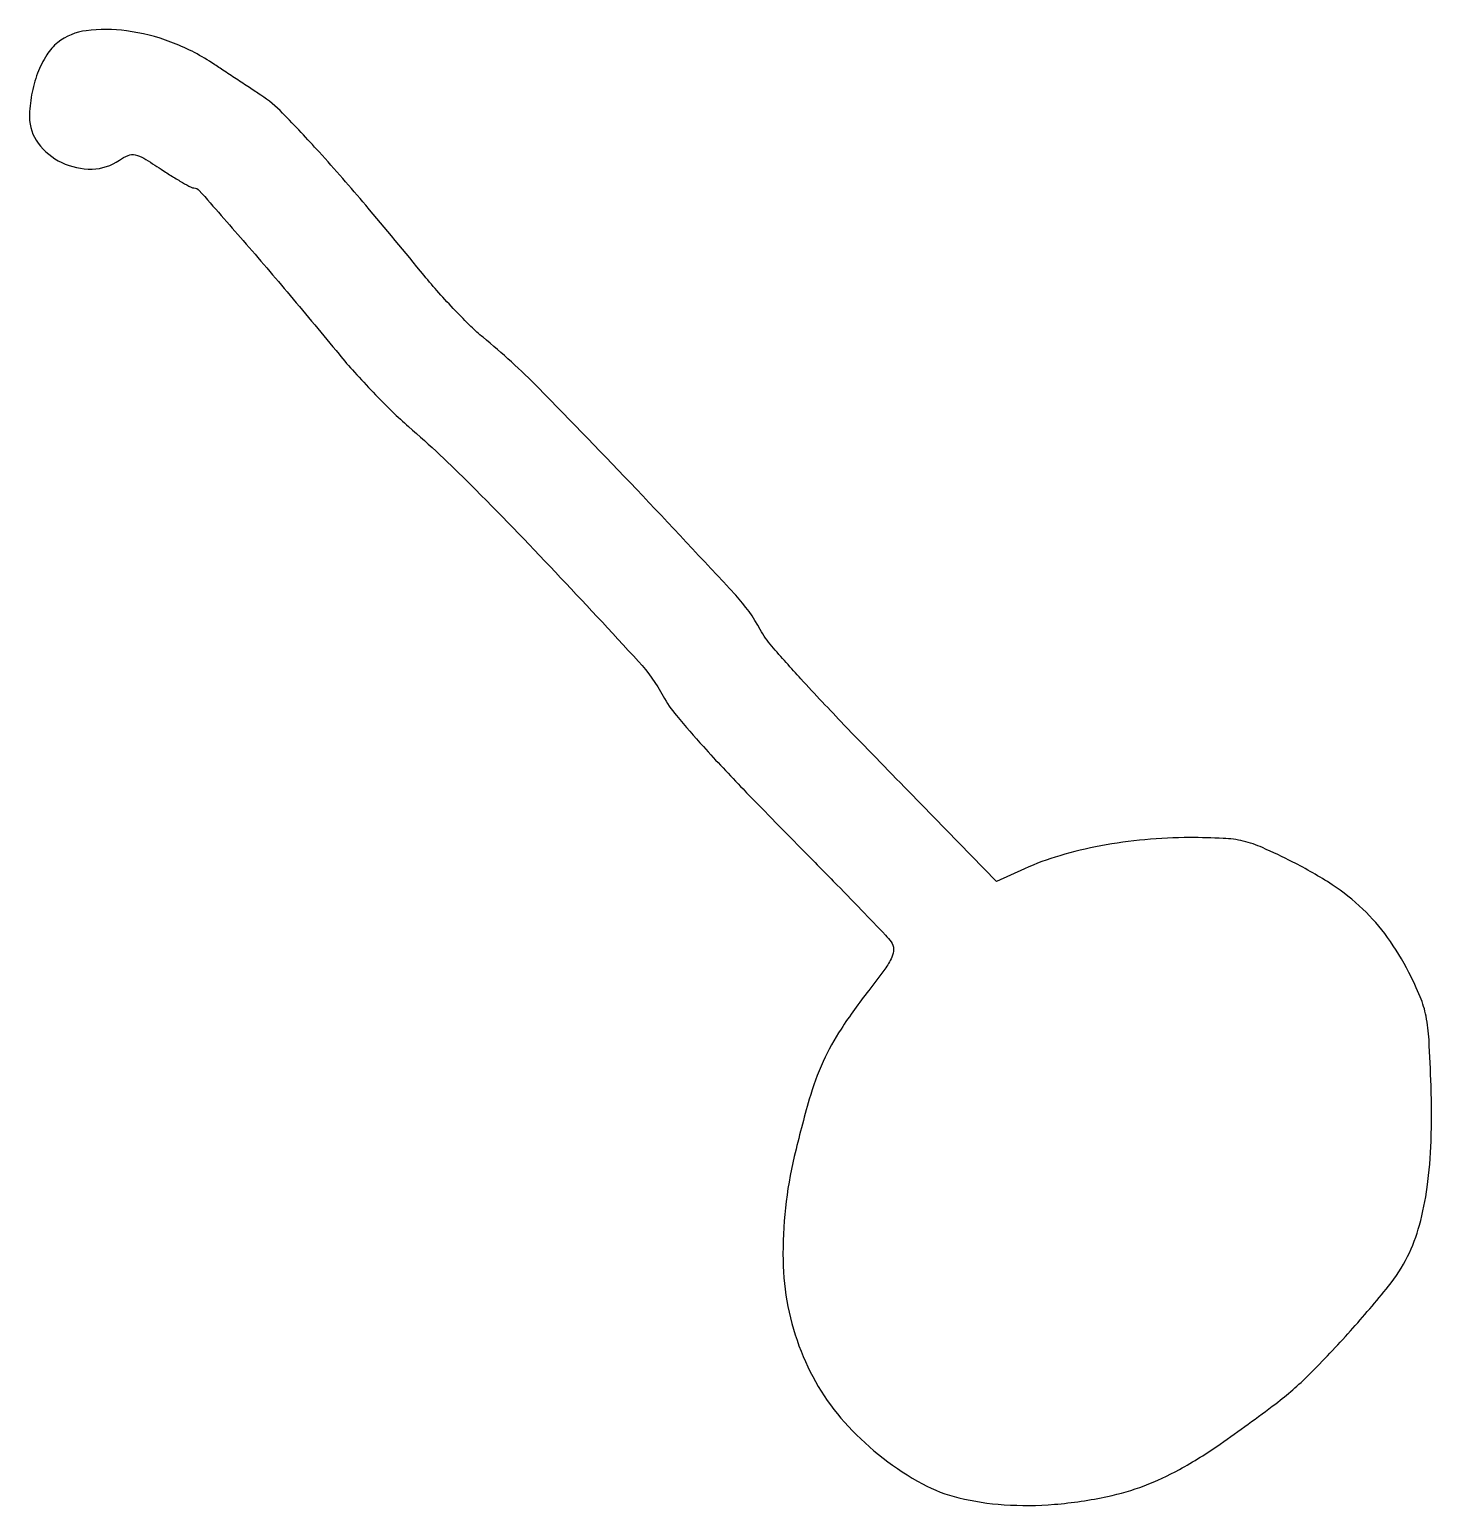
# Model space of a CAD drawing. Extents: x 0 to 231, y 0 to 243.
import ezdxf

# ---------------------------------------------------------------- set-up
doc = ezdxf.new("R2010")
doc.units = 0

msp = doc.modelspace()

# ---------------------------------------------------------------- linework, layer by layer
msp.add_lwpolyline([(4.669303, 240.954514, 0.087033), (2.83062, 238.902624, 0.048565), (1.337102, 235.887931, 0.045128), (0.34483, 232.340191, 0.045169), (0.005577, 228.673077, 0.162551), (1.428138, 224.384817, 0.120845), (5.310041, 221.196062, 0.117488), (10.321421, 220.110881, 0.148671), (14.805034, 221.575994, -0.055948), (16.254293, 222.366285, -0.151569), (17.407856, 222.46644, -0.083111), (18.823098, 221.901037, -0.009775), (21.698985, 220.075994, 0.006866), (23.532264, 218.897574, 0.009726), (25.197632, 217.903573, 0.006271), (26.611, 217.120179, 0.124025), (27.088045, 217, -0.215836), (27.949438, 216.609993, -0.00084), (35.19928, 208.324253, -0.004319), (42.926663, 199.306672, -0.003607), (50.979726, 189.601813, 0.01243), (53.511805, 186.657655, 0.007829), (56.606276, 183.341335, 0.007859), (59.753979, 180.173314, 0.014276), (62.439005, 177.700158, -0.018304), (72.581678, 168.205722, -0.006243), (86.611058, 153.717406, -0.003976), (100.303107, 138.986572, -0.060321), (104.351339, 133.321076, 0.04868), (106.541383, 130.100636, 0.010378), (110.987546, 124.982415, 0.008139), (117.51383, 118.008876, 0.002876), (127.081234, 108.226924, -0.001471), (132.374438, 102.845373, -0.002102), (137.036345, 98.037415, -0.001141), (140.952739, 93.945542, -0.031974), (141.899452, 92.815339, -0.153921), (142.29891, 91.641115, -0.114164), (142.018312, 90.290758, -0.04971), (140.87451, 88.345569, -0.00792), (138.208938, 84.815339, 0.019762), (133.652502, 78.474052, 0.040489), (130.705885, 73.113522, 0.035258), (128.42604, 66.890698, 0.011743), (125.955949, 57.5, 0.062925), (124.0997, 40.385803, 0.089125), (127.068063, 25.390355, 0.09472), (134.860019, 13.019269, 0.080448), (147.080966, 3.548421, 0.066257), (153.068354, 1.250763, 0.041569), (160.494546, 0.120742, 0.037792), (168.827162, 0.184305, 0.031921), (177.549812, 1.475814, 0.037579), (183.586065, 3.250442, 0.03584), (189.389202, 5.930943, 0.026419), (196.103143, 10.113967, 0.00941), (205.244272, 16.762531, 0.03447), (210.70907, 21.522379, 0.013762), (217.538125, 28.739152, 0.01285), (223.807666, 36.113794, 0.053953), (226.94701, 41, 0.049682), (228.913505, 46.161834, 0.031985), (230.191538, 52.442018, 0.026651), (230.824847, 60.006721, 0.015559), (230.816844, 69.108949, 0.005783), (230.487258, 76.670262, 0.034314), (229.999202, 80.594661, 0.050031), (229.049471, 83.750655, 0.020998), (227.181064, 87.779069, 0.036399), (223.648032, 93.554141, 0.047215), (219.575676, 98.233451, 0.044901), (214.529364, 102.235852, 0.028738), (208.044644, 105.977553, 0.011288), (203.054908, 108.346786, 0.047), (199.904686, 109.414551, 0.04698), (196.609824, 109.875422, 0.011271), (191.08425, 110, 0.023142), (183.704072, 109.658226, 0.023431), (176.417868, 108.635849, 0.024587), (169.661737, 107.015246, 0.035171), (163.885065, 104.874467), (159.27013, 102.784648), (144.752894, 117.642324, -0.001961), (134.129169, 128.600825, -0.006005), (127.046909, 136.143065, -0.006772), (122.232941, 141.539626, -0.055401), (120.360279, 144.25255, 0.063556), (116.302905, 149.930805, 0.002903), (99.956002, 167.366866, 0.004671), (83.817656, 184.066143, 0.026527), (74.69222, 192.400065, -0.021979), (72.702579, 194.184231, -0.008639), (70.11584, 196.806571, -0.008531), (67.412852, 199.741839, -0.010536), (65, 202.571323, 0.00408), (55.389754, 214.140265, 0.008589), (47.702704, 222.931023, 0.009435), (41.683855, 229.33298, 0.053603), (38.082945, 232.306518, 0.000061), (36.233581, 233.526203, 0.000037), (34.039643, 234.972527, 0.000037), (31.85851, 236.409951, 0.000064), (30.05201, 237.599958, 0.055849), (23.287908, 241.042544, 0.057012), (15.976285, 242.872934, 0.063588), (9.346372, 242.902052, 0.13682)], format="xyb", close=True)

doc.saveas('drawing.dxf')
